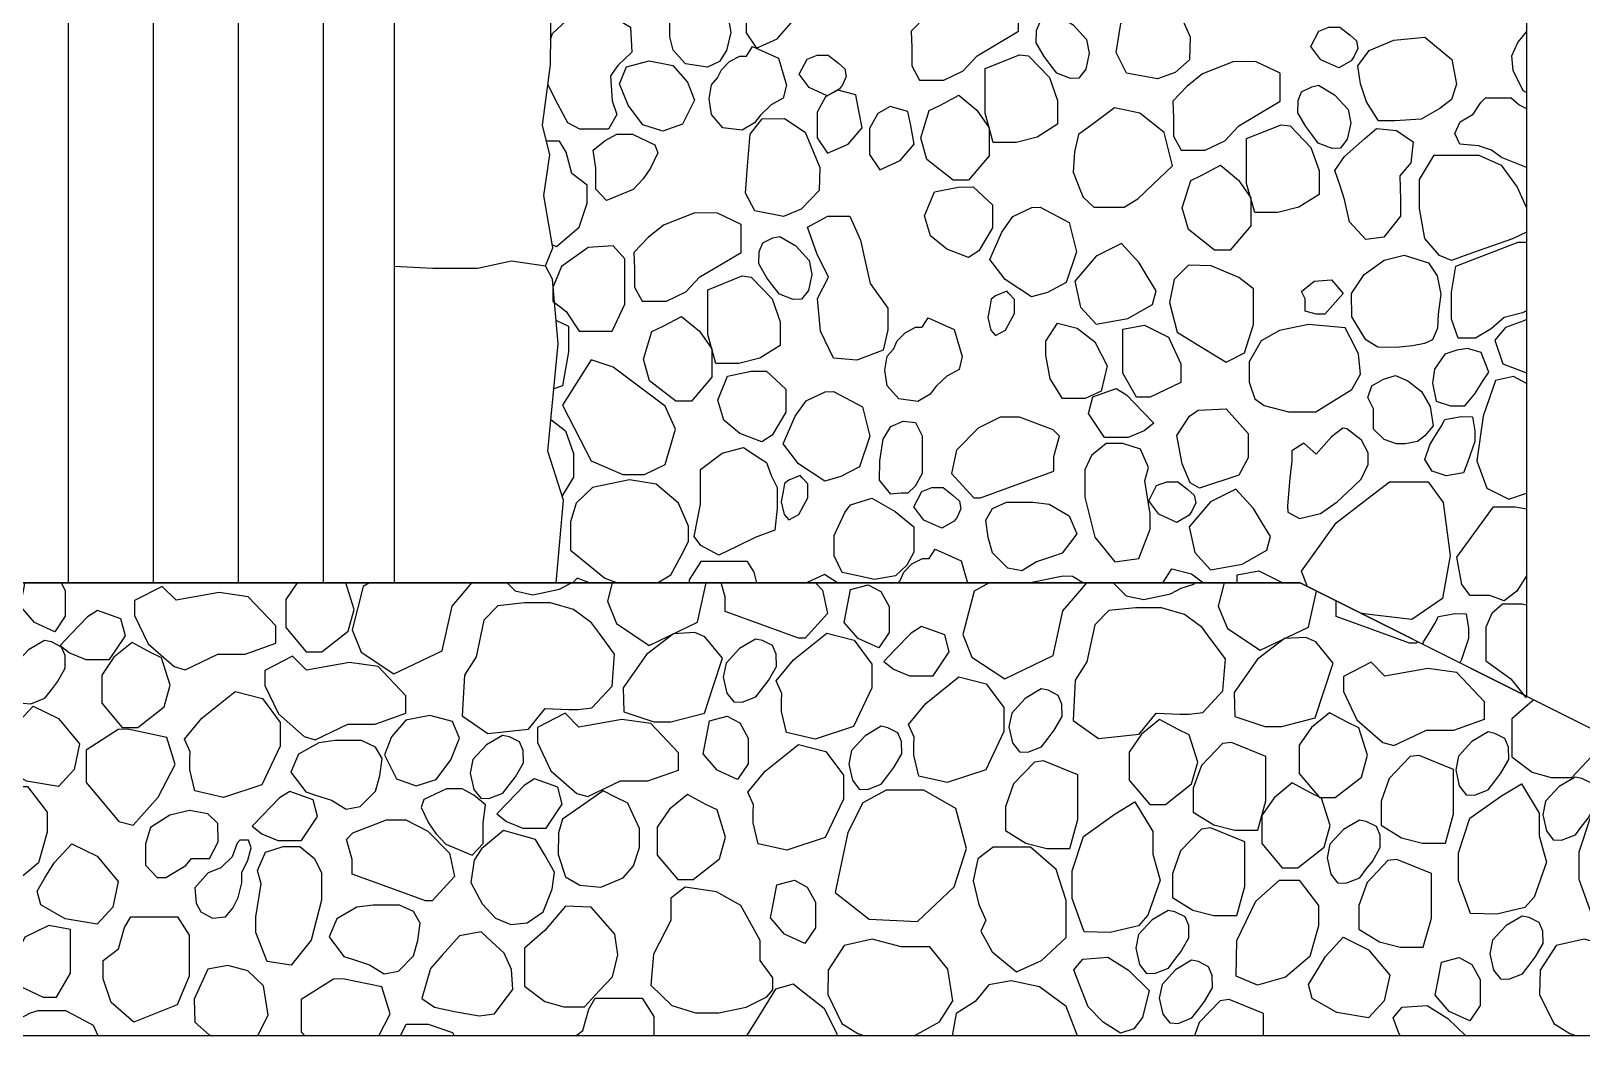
# Model space of a CAD drawing. Header units: millimetres. Extents: x -251401 to 377140, y -30451 to 275830.
# Drawn here: x 241882 to 244619, y -2940 to -1166 of the extents above; entities that cross this region are included whole.
import ezdxf

# ---------------------------------------------------------------- set-up
doc = ezdxf.new("R2010")
doc.units = ezdxf.units.MM
for name, color, linetype in [('0-S3', 3, 'Continuous'), ('0-S8', 8, 'Continuous'), ('A-DOORS', 2, 'Continuous'), ('A-WALL', 4, 'Continuous')]:
    doc.layers.add(name, color=color, linetype=linetype)

# ---------------------------------------------------------------- blocks, each defined once
blk = doc.blocks.new('H24H24H24H')
at = {"layer": '0-S8', "color": 8}
for points in [[(3557.1, 1857), (3585.8, 1821.6), (3594.8, 1772.2), (3586.9, 1740.1), (3574.5, 1720.5), (3553.2, 1710.9), (3514.4, 1716.5), (3493, 1740.7), (3486.8, 1764.3), (3486.8, 1799.7), (3489.7, 1822.1), (3508.8, 1846.3), (3527.3, 1859.8), (3543.1, 1860.3)], [(3658.6, 1855.9), (3636.5, 1843.8), (3621.9, 1817.1), (3621.9, 1771.5), (3640.2, 1744.3), (3676.4, 1760.5), (3701, 1789.3), (3694.7, 1822.3), (3689.9, 1847.5)], [(4060.6, 1843.6), (4020.8, 1844.2), (3965.6, 1822.6), (3938.3, 1800.4), (3913.2, 1774.3), (3914.4, 1745.2), (3914.4, 1712.8), (3928, 1687.8), (3970.7, 1687.8), (4004.8, 1704.3), (4029.9, 1731), (4060.6, 1749.2), (4102.8, 1774.2), (4102.8, 1801.5), (4102.8, 1823.7)], [(4406.1, 1764.4), (4404.9, 1723.9), (4379.4, 1701.5), (4348, 1690), (4293.5, 1700.3), (4275.3, 1736.6), (4283.2, 1788), (4311, 1814.6), (4346.1, 1824.3), (4381.9, 1817.6)], [(4170.7, 1802.4), (4199, 1785.6), (4223, 1759.7), (4227.7, 1735.4), (4221.4, 1707.1), (4209.4, 1691.5), (4194.6, 1690.7), (4170.3, 1700.3), (4158.7, 1715.5), (4147.9, 1729.4), (4134, 1753.7), (4134.4, 1775.7), (4140.8, 1790.8), (4158.7, 1800)], [(4668.7, 1709.3), (4636.8, 1723.9), (4619.1, 1747.4), (4633, 1774.3), (4651, 1781.1), (4670.5, 1781.1), (4688.5, 1767.2), (4699.6, 1757.3), (4702.1, 1743.7), (4695.3, 1729.1), (4690.3, 1722)], [(4765.9, 1758.3), (4820.2, 1763.9), (4868.3, 1724.4), (4876.1, 1680.6), (4867.6, 1653.8), (4847.1, 1637.6), (4813.9, 1619.2), (4767.3, 1615.7), (4738.3, 1615.7), (4717.1, 1649.6), (4706.5, 1681.4), (4702.3, 1713.1), (4722.1, 1739.9), (4722.1, 1739.9)], [(3633, 1747.2), (3678.9, 1726.5), (3693, 1678.8), (3687.3, 1655.9), (3666, 1644.1), (3647, 1626.2), (3636.3, 1612.2), (3614.5, 1599.3), (3580.8, 1603.8), (3560.6, 1627.3), (3556.2, 1654.7), (3560.6, 1679.4), (3571.3, 1691.7), (3578, 1706.3), (3592, 1720.9), (3610.5, 1730.4), (3622.3, 1730.4)], [(3764.9, 1660), (3733, 1674.6), (3715.4, 1698.1), (3729.3, 1725), (3747.3, 1731.8), (3766.8, 1731.8), (3784.7, 1717.9), (3795.9, 1708), (3798.4, 1694.4), (3791.6, 1679.8), (3786.6, 1672.7)], [(4120.4, 1730.6), (4157.3, 1692.3), (4171.8, 1651.8), (4171.8, 1609.8), (4135.6, 1587.4), (4098.7, 1578), (4058.1, 1578), (4043.6, 1629.3), (4043.6, 1679.3), (4043.6, 1708.2), (4104.5, 1732.8)], [(3450.4, 1721.9), (3492.3, 1713.8), (3518.1, 1684), (3530.2, 1652.6), (3509.2, 1609.9), (3474.6, 1597.9), (3439.1, 1609.1), (3413.4, 1643.8), (3398.1, 1681.6), (3410.1, 1711.4)], [(4522.6, 1719.9), (4482.8, 1720.5), (4427.6, 1698.9), (4400.3, 1676.7), (4375.3, 1650.5), (4376.4, 1621.5), (4376.4, 1589.1), (4390.1, 1564.1), (4432.7, 1564.1), (4466.9, 1580.6), (4491.9, 1607.3), (4522.6, 1625.5), (4564.9, 1650.5), (4564.9, 1677.8), (4564.9, 1700)], [(3783.9, 1670.2), (3761.9, 1658.2), (3747.2, 1631.4), (3747.2, 1585.9), (3765.6, 1558.7), (3801.7, 1574.9), (3826.4, 1603.7), (3820.1, 1636.7), (3815.3, 1661.9)], [(4632.7, 1678.7), (4661.1, 1661.9), (4685, 1636), (4689.8, 1611.7), (4683.4, 1583.4), (4671.4, 1567.8), (4656.7, 1567), (4632.3, 1576.6), (4620.8, 1591.7), (4610, 1605.7), (4596, 1630), (4596.4, 1651.9), (4602.8, 1667.1), (4620.8, 1676.3)], [(3997.3, 1661.2), (4029.2, 1635.1), (4050.9, 1603.6), (4050.9, 1554.1), (4014.7, 1511.4), (3987.2, 1511.4), (3940.8, 1547.6), (3930, 1585.9), (3945.2, 1634.4), (3964.7, 1643.8)], [(3689.6, 1620), (3726.2, 1596.1), (3751.8, 1533.4), (3750.7, 1492.9), (3718.7, 1459.8), (3687.4, 1447.3), (3637.2, 1457), (3620.6, 1488.3), (3624, 1536.2), (3628.6, 1592.6), (3649.7, 1619.4)], [(3876.1, 1641.1), (3854.1, 1629), (3839.5, 1602.3), (3839.5, 1556.7), (3857.8, 1529.5), (3894, 1545.7), (3918.6, 1574.6), (3912.3, 1607.5), (3907.5, 1632.7)], [(4359.8, 1595.3), (4317.2, 1629.7), (4272.5, 1638.7), (4234.9, 1610.8), (4209, 1591.7), (4201.4, 1561.3), (4199.3, 1525.1), (4212.5, 1492.3), (4217.2, 1480.9), (4235.6, 1463.7), (4260, 1463.7), (4289.3, 1463.7), (4313.7, 1478.4), (4340.2, 1503.5), (4374.9, 1536.3)], [(3375.3, 1475.2), (3356.2, 1495.6), (3356.2, 1532.5), (3351.7, 1564.3), (3372.7, 1581.4), (3393.1, 1592.3), (3420.9, 1592.3), (3460.7, 1573.5), (3465.6, 1559.2), (3452.6, 1532.4), (3439.6, 1513.7), (3422.2, 1494.9)], [(4582.4, 1606.9), (4619.3, 1568.6), (4633.8, 1528.1), (4633.8, 1486.1), (4597.6, 1463.7), (4560.7, 1454.3), (4520.2, 1454.3), (4505.7, 1505.6), (4505.7, 1555.6), (4505.7, 1584.5), (4566.5, 1609.1)], [(4770.1, 1598.9), (4799.6, 1579), (4795.6, 1541.6), (4776.5, 1518.6), (4777.3, 1476.4), (4777.3, 1447.8), (4747.8, 1410.4), (4716, 1406.4), (4687.4, 1437.5), (4678.6, 1477.2), (4670.6, 1501.1), (4661.5, 1528.5), (4678.6, 1552.8), (4714.4, 1584.6), (4734.8, 1602.7)], [(4459.3, 1537.5), (4491.2, 1511.4), (4512.9, 1479.9), (4512.9, 1430.4), (4476.7, 1387.7), (4449.2, 1387.7), (4402.9, 1423.9), (4392, 1462.2), (4407.2, 1510.7), (4426.8, 1520.1)], [(4022.9, 1499.7), (4056.7, 1467.6), (4056.7, 1426.9), (4032.6, 1386.3), (4014.3, 1374.8), (3975.9, 1389.1), (3947.2, 1413.2), (3936.9, 1448.1), (3954.1, 1490.5), (3995.9, 1499.1)], [(3570.9, 1453.1), (3531, 1453.6), (3475.8, 1432), (3448.5, 1409.9), (3423.5, 1383.7), (3424.6, 1354.7), (3424.6, 1322.3), (3438.3, 1297.3), (3480.9, 1297.3), (3515.1, 1313.8), (3540.1, 1340.5), (3570.9, 1358.7), (3613.1, 1383.7), (3613.1, 1411), (3613.1, 1433.2)], [(4141.2, 1463.5), (4192.2, 1436.4), (4205.1, 1384.8), (4187, 1330.6), (4154.1, 1313.1), (4125.7, 1305.4), (4079.2, 1335.7), (4052.1, 1371.2), (4073.4, 1419.6), (4092.7, 1446.8), (4126.3, 1462.9)], [(3840.5, 1328.7), (3872, 1285.1), (3872, 1247.2), (3863.9, 1210.9), (3817.1, 1193.1), (3775.9, 1197.1), (3753.3, 1244.8), (3747.6, 1302.1), (3767, 1340), (3746.8, 1382), (3729.9, 1428), (3766.2, 1447.4), (3805, 1447.4), (3823.6, 1405.4), (3831.6, 1370.7)], [(3680.9, 1411.8), (3709.3, 1395.1), (3733.2, 1369.2), (3738, 1344.8), (3731.6, 1316.5), (3719.6, 1301), (3704.9, 1300.2), (3680.5, 1309.8), (3669, 1324.9), (3658.2, 1338.9), (3644.2, 1363.2), (3644.6, 1385.1), (3651, 1400.3), (3669, 1409.4)], [(4284.4, 1399.4), (4239.9, 1377.1), (4202.5, 1332.6), (4212, 1287.2), (4239.9, 1257), (4296.1, 1266.7), (4339.3, 1291.4), (4346, 1315.8), (4331.9, 1339), (4315.7, 1365.4)], [(3342.5, 1392.3), (3295.6, 1358.5), (3280.5, 1321.8), (3280.5, 1297.3), (3303.6, 1279.3), (3326.6, 1244.7), (3369.8, 1244.7), (3385, 1244.7), (3407.3, 1292.2), (3407.3, 1331.8), (3407.3, 1372.2), (3387.1, 1395.2)], [(4826.9, 1365.2), (4842.2, 1342.5), (4848.5, 1309.7), (4843.8, 1274.4), (4842.7, 1250.1), (4833.8, 1229.5), (4820, 1222.6), (4798.9, 1218.4), (4769.8, 1215.8), (4737.6, 1216.3), (4716, 1229), (4691.7, 1269.6), (4691.1, 1311.3), (4713.3, 1344.6), (4748.7, 1369.9), (4784.1, 1378.9)], [(3630.6, 1340.1), (3667.6, 1301.7), (3682, 1261.2), (3682, 1219.3), (3645.8, 1196.8), (3608.9, 1187.4), (3568.4, 1187.4), (3553.9, 1238.8), (3553.9, 1288.7), (3553.9, 1317.7), (3614.7, 1342.3)], [(4502, 1206.5), (4517.7, 1256.2), (4517.7, 1286.5), (4517.7, 1319.6), (4491.6, 1339.3), (4443, 1359.7), (4402.8, 1361.1), (4377.5, 1335.8), (4369.7, 1294.9), (4383.1, 1242.8), (4410.6, 1225.9), (4469.6, 1189.6)], [(4062, 1306.7), (4054.6, 1300.9), (4052.1, 1286.9), (4048.8, 1268.7), (4053.7, 1246.3), (4062.3, 1237), (4079.9, 1246.6), (4088.5, 1262.6), (4095.6, 1275.6), (4095.6, 1300.3), (4085.6, 1311.2), (4082, 1315.1)], [(4655.8, 1335.1), (4676, 1310.9), (4643.7, 1274.6), (4628.3, 1274.6), (4608.8, 1280), (4608.8, 1301.5), (4602.7, 1314.9), (4624.9, 1333.1)], [(3507.5, 1270.6), (3539.4, 1244.6), (3561.1, 1213.1), (3561.1, 1163.5), (3524.9, 1120.8), (3497.4, 1120.8), (3451.1, 1157), (3440.2, 1195.4), (3455.4, 1243.9), (3475, 1253.3)], [(3943.3, 1268.2), (3989.3, 1247.5), (4003.3, 1199.9), (3997.7, 1176.9), (3976.4, 1165.1), (3957.3, 1147.2), (3946.7, 1133.2), (3924.8, 1120.3), (3891.2, 1124.8), (3871, 1148.3), (3866.5, 1175.8), (3871, 1200.4), (3881.7, 1212.8), (3888.4, 1227.3), (3902.4, 1241.9), (3920.9, 1251.4), (3932.7, 1251.4)], [(4206.2, 1249.9), (4237.7, 1225.9), (4259.1, 1183.1), (4249, 1138.4), (4220.7, 1125.8), (4180.3, 1125.8), (4158.9, 1160.4), (4151.3, 1202), (4151.3, 1227.2), (4171.5, 1258.7)], [(4325.3, 1254.9), (4367.5, 1234.1), (4389.6, 1186.9), (4389.6, 1154.1), (4335.4, 1128.3), (4311.4, 1128.3), (4286.9, 1170.5), (4286.9, 1218.3), (4286.9, 1247.9)], [(4614.8, 1256.2), (4563.6, 1245.7), (4531.2, 1227.6), (4510.1, 1190.7), (4510.1, 1154.6), (4519.9, 1125.2), (4536.4, 1113.2), (4579.4, 1101.9), (4627.6, 1101.9), (4659.2, 1121.5), (4691.5, 1141.4), (4706.7, 1168.9), (4703, 1204.3), (4687.9, 1234.4), (4679.9, 1250.4)], [(4919.7, 1206.9), (4895.5, 1213.7), (4877.1, 1211.1), (4855.5, 1203.7), (4837.6, 1177.4), (4833.9, 1152.6), (4840.2, 1121), (4865.5, 1112.6), (4890.8, 1112.6), (4908.7, 1134.2), (4923.4, 1157.4), (4933.4, 1172.1)], [(3478.5, 1009.1), (3497, 1071.6), (3478.5, 1112.1), (3443.1, 1138.7), (3387, 1180.9), (3347.9, 1194), (3318.6, 1147.7), (3297.2, 1113.7), (3328.4, 1053.3), (3347.9, 1015.5), (3404, 991.5), (3442.3, 991.5)], [(3657.8, 1174.2), (3691.6, 1142.2), (3691.6, 1101.5), (3667.5, 1060.8), (3649.2, 1049.4), (3610.8, 1063.7), (3582.1, 1087.7), (3571.8, 1122.7), (3589, 1165.1), (3630.8, 1173.7)], [(4790.6, 1157), (4814.5, 1138.1), (4829.9, 1111.8), (4834.9, 1077.5), (4820.7, 1060), (4807.3, 1050), (4785.6, 1045.4), (4770.5, 1045.4), (4748.8, 1053.3), (4729.6, 1071.7), (4730, 1098.4), (4730, 1107.6), (4719.9, 1127.3), (4727, 1148.2), (4747.5, 1159.9), (4768.4, 1166.1)], [(3776.1, 1138.1), (3827.1, 1111), (3840, 1059.3), (3821.9, 1005.1), (3789, 987.7), (3760.6, 979.9), (3714.1, 1010.3), (3687, 1045.8), (3708.3, 1094.2), (3727.6, 1121.3), (3761.2, 1137.4)], [(4324.9, 1068.5), (4296.2, 1056.7), (4254.5, 1056.7), (4226.3, 1098.9), (4234.2, 1128.7), (4275.3, 1143.4), (4293.4, 1132.1), (4322.7, 1101.7), (4341.8, 1081.9)], [(4469.4, 1107.6), (4508.3, 1063.7), (4508.3, 1021.1), (4492, 990.4), (4422.4, 967.2), (4406.1, 976.6), (4391.7, 1010.5), (4382.3, 1060.6), (4404.8, 1094.4), (4419.9, 1105.1)], [(3920.8, 1083.5), (3932.7, 1059.6), (3932.7, 1029.2), (3932.7, 993.4), (3920.2, 970.8), (3907, 958.8), (3895.7, 958.8), (3877.2, 956.5), (3869.4, 966), (3857.1, 981.2), (3858.1, 1015.5), (3863.5, 1053.6), (3877.2, 1076.3), (3899.3, 1085.8)], [(4163.7, 1070.3), (4104.7, 1093), (4070.6, 1093), (4031.4, 1073.1), (3993, 1034.7), (3984.5, 993.4), (4023.6, 950.1), (4035.7, 950.1), (4090.5, 970), (4165.2, 997.1), (4165.2, 1023.3), (4175.2, 1058.9)], [(4655.5, 1057.9), (4628.6, 1027.5), (4606.9, 1046.7), (4585.7, 1033.5), (4585.7, 1015), (4582.1, 985.2), (4577.9, 936.3), (4578.5, 925), (4598.8, 913.7), (4636.4, 922.6), (4665.6, 943.5), (4693.7, 969.7), (4707.9, 983), (4720.5, 1009), (4720.5, 1029.9), (4708.6, 1052), (4682.9, 1072.2), (4675.8, 1073.4)], [(4904.4, 1093.5), (4908.5, 1068.4), (4908.5, 1050), (4895.9, 1012.7), (4888.5, 994.6), (4858.2, 989.1), (4833.1, 997.2), (4820.6, 1018.2), (4829.1, 1044.1), (4838.3, 1058.8), (4849.3, 1076.4), (4855.7, 1088.7), (4884.8, 1093.9)], [(4332.5, 1003.8), (4318.4, 1036.3), (4287.2, 1046.1), (4257.7, 1046.1), (4231.6, 1024.8), (4219.6, 999.5), (4219.6, 951.3), (4237.6, 881), (4273.1, 837), (4315.5, 842.9), (4335.1, 894.7), (4335.1, 922), (4325.7, 980.1)], [(3666.7, 988.8), (3676.4, 968.7), (3676.4, 931.8), (3672.5, 893), (3637.5, 880.1), (3605.1, 864.6), (3573.2, 849.2), (3541.7, 865.9), (3530, 882), (3541, 939), (3541, 963.6), (3541, 1000.4), (3579.2, 1028.9), (3616.8, 1039.3), (3646.6, 1019.8), (3657.7, 1012.6)], [(3696.9, 981.2), (3689.5, 975.5), (3687, 961.4), (3683.7, 943.2), (3688.6, 920.8), (3697.2, 911.6), (3714.8, 921.1), (3723.4, 937.1), (3730.5, 950.2), (3730.5, 974.8), (3720.5, 985.7), (3716.9, 989.7)], [(3967.5, 896.5), (3935.6, 911.1), (3918, 934.6), (3931.9, 961.5), (3949.9, 968.3), (3969.4, 968.3), (3987.3, 954.4), (3998.5, 944.5), (4001, 930.9), (3994.2, 916.4), (3989.2, 909.2)], [(4382.2, 907), (4350.3, 921.6), (4332.7, 945.1), (4346.6, 972), (4364.6, 978.8), (4384.1, 978.8), (4402, 964.9), (4413.2, 955), (4415.7, 941.4), (4408.8, 926.8), (4403.9, 919.7)], [(4486.3, 965.6), (4441.7, 943.3), (4404.3, 898.8), (4413.9, 853.5), (4441.7, 823.3), (4497.9, 833), (4541.2, 857.7), (4547.9, 882.1), (4533.7, 905.2), (4517.6, 931.7)], [(3884.9, 926.4), (3917.8, 898.8), (3917.8, 854.5), (3905.7, 831.6), (3885.6, 812.8), (3848.6, 806.1), (3813.7, 813.5), (3791.2, 818.3), (3777.4, 847.8), (3777.4, 884), (3796.2, 924.3), (3806.3, 937.8), (3843.9, 949.9)], [(4156.8, 938.9), (4192.4, 918.7), (4205.9, 886.9), (4179.9, 852.3), (4162.6, 846.5), (4134.5, 837.1), (4108.6, 821.4), (4083.6, 826.3), (4056.6, 853.2), (4048.9, 880.2), (4045, 911), (4056.6, 931.2), (4081.6, 942.8), (4127.9, 942.8)]]:
    blk.add_lwpolyline(points, close=True, dxfattribs=at)
for points in [[(3276.4, 1759.8), (3279.6, 1770.2), (3303.8, 1792.7), (3332.3, 1819.3), (3369.1, 1810.4), (3417.4, 1781.5), (3419.8, 1737.2), (3394.8, 1713.8), (3381.9, 1695.3), (3385.2, 1651), (3393.2, 1626.9), (3378.7, 1601.1), (3357, 1601.1), (3328, 1601.1), (3307, 1612.4), (3289.3, 1645.4), (3271.4, 1680.4)], [(5000, 1665.9), (4994, 1669), (4976.5, 1704.8), (4974.3, 1730.5), (4984.8, 1754), (5000, 1773.3)], [(5000, 1533.3), (4955.6, 1551.1), (4938.3, 1564.1), (4915.4, 1572.1), (4882, 1574.6), (4873.3, 1593.8), (4882.6, 1614.2), (4905.5, 1627.8), (4919.1, 1648.2), (4927.8, 1656.3), (4955, 1656.3), (4973, 1656.3), (4987.2, 1644.5), (5000, 1637.5)], [(3279.1, 1396.9), (3286.8, 1393.8), (3327, 1428.1), (3340.8, 1470.4), (3340.8, 1502.5), (3313.8, 1522.9), (3303.6, 1560.8), (3292.3, 1579.8), (3269.1, 1579.8)], [(5000, 1419.6), (4975.3, 1407.9), (4903, 1382.2), (4867.5, 1369.5), (4846.1, 1378.2), (4820.3, 1408.4), (4810.9, 1461.3), (4810.9, 1512.3), (4836.7, 1555.3), (4915.9, 1555.3), (4955, 1537.5), (4983.7, 1498.9), (5000, 1462.4)], [(5000, 1280.7), (4993, 1277.1), (4960.3, 1268.7), (4937.8, 1248.4), (4909.9, 1232.5), (4879.5, 1232.5), (4867.6, 1266), (4867.6, 1313.3), (4875.1, 1359.2), (4928.5, 1379.9), (4985.2, 1401.9), (5000, 1401.9)], [(3285.7, 1264.1), (3307.9, 1253.2), (3307.9, 1207.9), (3297.1, 1148.1), (3281.9, 1142.7)], [(5000, 1265), (4995, 1263.1), (4962.9, 1250.8), (4944.2, 1228.9), (4957.9, 1187.1), (5000, 1171.1)], [(5000, 1152.3), (4993.3, 1155.9), (4977, 1164.8), (4945.3, 1157.4), (4923.4, 1094.6), (4912, 1015.7), (4930, 967.6), (4968.6, 947.7), (5000, 958.6)], [(3276.7, 1088.3), (3302.5, 1068.5), (3316.7, 1028.6), (3316.7, 987), (3296.5, 954)], [(3465.3, 800), (3488.5, 814.6), (3507.3, 849.3), (3520.1, 873), (3520.1, 900.5), (3502.4, 940.8), (3462.5, 974.2), (3415.5, 982.1), (3350.5, 968.4), (3321.6, 941), (3311.5, 907.8), (3311.5, 858), (3346.2, 829.8), (3372.2, 808.7), (3394.7, 800)], [(4613.3, 793.4), (4602.3, 820.7), (4663.9, 906.2), (4712.7, 943.8), (4757.9, 978.6), (4826.2, 978.6), (4852.6, 942.2), (4865.4, 848.7), (4851.8, 772.8), (4797.4, 735.2), (4722.3, 744), (4706.4, 746.8)], [(5000, 812.4), (4983.1, 785.3), (4960.8, 768.3), (4935.4, 778.1), (4900.7, 778.1), (4885.7, 797), (4877.2, 845.4), (4941.9, 934.2), (4979.8, 934.2), (5000, 931)], [(3889.9, 800), (3893.7, 804.4), (3900.4, 818.9), (3914.5, 833.5), (3933, 843), (3944.7, 843), (3955.4, 859.8), (4001.4, 839.1), (4012.9, 800)], [(3640.7, 800), (3635.6, 819.1), (3624.3, 838.1), (3541.5, 838.1), (3520.9, 805.7), (3520.9, 800)], [(4357.4, 800), (4373.4, 824.9), (4408, 816.1), (4429.2, 800)], [(3345.1, 800), (3323.2, 808.2), (3315.7, 800)], [(3783.3, 800), (3759.8, 814.7), (3728.5, 800)], [(4120.6, 800), (4181.6, 812.8), (4198.3, 812.2), (4217.5, 800)], [(4488.7, 800), (4488.7, 814.2), (4527.2, 821.1), (4569.4, 800.3), (4569.5, 800)], [(4816.6, 691.7), (4818.1, 696.1), (4827.3, 710.8), (4838.3, 728.4), (4844.7, 740.7), (4873.8, 745.9), (4893.4, 745.5), (4897.5, 720.4), (4897.5, 702), (4884.9, 664.7), (4882.5, 658.8)], [(5000, 760.7), (4992.6, 762.6), (4957.8, 762.6), (4939, 746.3), (4928.2, 721.9), (4928.2, 662.4), (4946.7, 649.1), (4972.5, 630.6), (4998.2, 598.1), (5000, 598.4)]]:
    blk.add_lwpolyline(points, dxfattribs=at)
blk = doc.blocks.new('YH24HY24HJHHH')
at = {"layer": '0-S8', "color": 8}
for points in [[(2411.8, 800), (2419.1, 786.7), (2419.1, 741.1), (2400.8, 713.9), (2364.6, 730.1), (2340, 758.9), (2346.3, 791.9), (2347.8, 800)], [(2828.6, 800), (2808.4, 770.8), (2808.4, 721.2), (2844.6, 678.5), (2872.1, 678.5), (2918.5, 714.7), (2929.3, 753.1), (2914.6, 800)], [(2956.7, 800), (2945.3, 793.7), (2925.6, 717.2), (2941.6, 677.7), (2999.7, 639.4), (3084.9, 680.1), (3102.2, 759.2), (3131.9, 793.7), (3137.1, 800)], [(3199.6, 800), (3213.9, 786), (3245.2, 779.1), (3292.3, 789.1), (3311.1, 799.2), (3313.8, 800)], [(3384.9, 800), (3376.6, 767.6), (3392.6, 728.1), (3450.7, 689.8), (3535.9, 730.5), (3551.1, 800)], [(3743.9, 800), (3756.8, 787), (3765.4, 745.8), (3726.2, 702.4), (3714.1, 702.4), (3659.3, 722.3), (3584.7, 749.5), (3584.7, 775.7), (3577.8, 800)], [(4051.1, 800), (4024.3, 785.2), (4004.6, 708.7), (4020.6, 669.2), (4078.7, 630.9), (4163.9, 671.6), (4181.2, 750.7), (4210.9, 785.2), (4223.3, 800)], [(4269.9, 800), (4292.9, 777.5), (4324.2, 770.6), (4371.3, 780.6), (4390.1, 790.7), (4412.6, 797.6), (4414.1, 800)], [(4466.1, 800), (4455.6, 759.1), (4471.6, 719.6), (4529.7, 681.3), (4614.9, 722), (4628.8, 785.6)], [(4807.4, 696.3), (4805.2, 693.9), (4793.1, 693.9), (4738.3, 713.8), (4663.7, 741), (4663.7, 767.2), (4663.3, 768.3)], [(5012.3, 593.8), (5010.1, 591.2), (4974.3, 560.2), (4974.3, 492.9), (5010.1, 466.1), (5043.7, 456.5), (5080.2, 456.5), (5106.3, 484.7), (5129.4, 509.7), (5135.2, 532.4)], [(3918.2, 0), (3963.3, 25), (3986.9, 62), (3978, 117.8), (3946.4, 157.2), (3895.4, 157.2), (3844.4, 171.1), (3795, 159.5), (3766.4, 116.3), (3765.7, 73.1), (3790.8, 22.1), (3818.9, 4.4), (3831.1, 0)], [(5175.7, 0), (5220.8, 25), (5244.4, 62), (5235.5, 117.8), (5203.9, 157.2), (5152.9, 157.2), (5101.9, 171.1), (5052.5, 159.5), (5023.9, 116.3), (5023.2, 73.1), (5048.3, 22.1), (5076.4, 4.4), (5088.6, 0)], [(2755.5, 0), (2759.2, 0.7), (2777.3, 37), (2769.4, 88.4), (2741.6, 115.1), (2706.5, 124.7), (2670.7, 118.1), (2646.5, 64.8), (2647.7, 24.3), (2673.2, 1.9), (2678.4, 0)], [(2973, 0), (2993, 39.1), (2978.5, 86.7), (2909.4, 101.2), (2892.7, 100.6), (2835.7, 64.3), (2835.7, 7.3), (2841.8, 0)], [(3782, 0), (3782.2, 4.1), (3760.3, 47.8), (3724.9, 75.8), (3704.7, 91.7), (3673.3, 82.9), (3640.9, 30.5), (3622.1, 0)], [(4207, 0), (4187.1, 52.3), (4139.7, 86.7), (4089.5, 97.6), (4050.2, 90.5), (4026.2, 61.1), (3992.4, 39.8), (3985.9, 3.8), (3987.4, 0)], [(3320.7, 0), (3333.5, 9.7), (3343.7, 47.6), (3355.1, 66.6), (3437.8, 66.6), (3458.5, 34.2), (3458.5, 0)], [(4535.5, 0), (4535.5, 10.7), (4535.5, 39.7), (4474.7, 64.3), (4458.8, 62.1), (4421.9, 23.8), (4413.4, 0)], [(2477.5, 0), (2469.2, 18.6), (2435.1, 36.6), (2420.3, 44.4), (2370.9, 44.4), (2356.9, 40.1), (2319.3, 20.1), (2320.2, 0)], [(4776.7, 0), (4774, 6.9), (4764.3, 31.8), (4780.6, 50.7), (4824.5, 54), (4861.2, 31), (4892.7, 0)], [(3011, 0), (3021, 20.9), (3060.2, 20.9), (3103, 6.1), (3106.2, 0)]]:
    blk.add_lwpolyline(points, dxfattribs=at)
for points in [[(3837.5, 796.9), (3859.5, 784.9), (3874.1, 758.2), (3874.1, 712.6), (3855.8, 685.4), (3819.6, 701.6), (3795, 730.4), (3801.3, 763.4), (3806.1, 788.6)], [(2611.3, 652.4), (2630.6, 646.7), (2688.3, 674.3), (2736.7, 674.3), (2790.8, 693.5), (2790.8, 724.2), (2741.9, 775.7), (2690.9, 782.9), (2614.9, 769.4), (2590.5, 793.9), (2541.6, 768.9), (2541.6, 742.4), (2565.5, 692.5)], [(2426.8, 676.4), (2455.5, 664.6), (2497.2, 664.6), (2525.3, 706.8), (2517.4, 736.7), (2476.3, 751.3), (2458.3, 740), (2429, 709.6), (2409.9, 689.8)], [(3183.4, 759.8), (3158.4, 734.3), (3144.7, 669.4), (3124.1, 637), (3120.4, 565.3), (3165.3, 534.1), (3237, 541.6), (3267, 578.4), (3308.8, 576.5), (3325, 576.5), (3349.3, 579.6), (3384.9, 617.7), (3389.2, 674.4), (3362.4, 710.6), (3348.3, 729.6), (3316.9, 753), (3276.3, 764.8), (3230.2, 764.8)], [(4262.4, 751.3), (4237.4, 725.8), (4223.7, 660.9), (4203.1, 628.5), (4199.4, 556.8), (4244.3, 525.6), (4316, 533.1), (4346, 569.9), (4387.8, 568), (4404, 568), (4428.3, 571.1), (4463.9, 609.2), (4468.2, 665.9), (4441.4, 702.1), (4427.3, 721.1), (4395.9, 744.5), (4355.3, 756.3), (4309.2, 756.3)], [(3493.3, 710.2), (3445.6, 673.6), (3404.5, 614.8), (3405.6, 572.6), (3458.9, 554.9), (3488.9, 554.9), (3547.9, 570.3), (3563.2, 617), (3579.7, 667), (3548.8, 704.6), (3531, 712.4)], [(3881.8, 647.9), (3910.5, 636.1), (3952.2, 636.1), (3980.3, 678.3), (3972.4, 708.2), (3931.3, 722.8), (3913.3, 711.5), (3884, 681.1), (3864.9, 661.3)], [(2382.5, 698.3), (2354.2, 681.6), (2330.2, 655.7), (2325.4, 631.4), (2331.8, 603), (2343.8, 587.5), (2358.5, 586.7), (2382.9, 596.3), (2394.5, 611.4), (2405.2, 625.4), (2419.2, 649.7), (2418.8, 671.6), (2412.4, 686.8), (2394.5, 695.9)], [(2537, 694.8), (2505.1, 668.8), (2483.4, 637.3), (2483.4, 587.7), (2519.6, 545), (2547.1, 545), (2593.5, 581.2), (2604.3, 619.6), (2589.1, 668), (2569.6, 677.4)], [(3638.5, 700.8), (3610.2, 684.1), (3586.2, 658.2), (3581.4, 633.9), (3587.8, 605.5), (3599.8, 590), (3614.5, 589.2), (3638.9, 598.8), (3650.5, 613.9), (3661.2, 627.9), (3675.2, 652.2), (3674.8, 674.1), (3668.4, 689.3), (3650.5, 698.4)], [(3684.7, 604.7), (3674.7, 627), (3705.4, 664.2), (3764.1, 711.4), (3812.2, 699), (3843.6, 656.8), (3843.6, 614.6), (3811.3, 546.7), (3743.5, 524.4), (3693, 536), (3684.2, 572.7), (3684.2, 591.8)], [(4572.3, 701.7), (4524.6, 665.1), (4483.5, 606.3), (4484.6, 564.1), (4537.9, 546.4), (4567.9, 546.4), (4626.9, 561.8), (4642.2, 608.5), (4658.7, 658.5), (4627.8, 696.1), (4610, 703.9)], [(2841.3, 528.9), (2860.6, 523.2), (2918.3, 550.8), (2966.7, 550.8), (3020.8, 570), (3020.8, 600.7), (2971.9, 652.2), (2920.9, 659.4), (2844.9, 645.9), (2820.5, 670.4), (2771.6, 645.4), (2771.6, 618.9), (2795.5, 569)], [(4746.3, 518.4), (4765.6, 512.7), (4823.3, 540.3), (4871.7, 540.3), (4925.8, 559.5), (4925.8, 590.2), (4876.9, 641.7), (4825.9, 648.9), (4749.9, 635.4), (4725.5, 659.9), (4676.6, 634.9), (4676.6, 608.4), (4700.5, 558.5)], [(3918.2, 527.7), (3908.2, 550), (3938.9, 587.2), (3997.6, 634.4), (4045.7, 622), (4077.1, 579.8), (4077.1, 537.6), (4044.8, 469.7), (3977, 447.4), (3926.5, 459), (3917.7, 495.7), (3917.7, 514.8)], [(2639.7, 501.7), (2629.7, 524), (2660.4, 561.2), (2719.1, 608.4), (2767.2, 596), (2798.6, 553.8), (2798.6, 511.6), (2766.3, 443.7), (2698.5, 421.4), (2648, 433), (2639.2, 469.7), (2639.2, 488.8)], [(4143, 612.8), (4114.7, 596.1), (4090.7, 570.2), (4085.9, 545.9), (4092.3, 517.5), (4104.3, 502), (4119, 501.2), (4143.4, 510.8), (4155, 525.9), (4165.7, 539.9), (4179.7, 564.2), (4179.3, 586.1), (4172.9, 601.3), (4155, 610.4)], [(2362.3, 582.6), (2406.9, 560.4), (2444.3, 515.8), (2434.7, 470.5), (2406.9, 440.3), (2350.7, 450), (2307.5, 474.7), (2300.8, 499.1), (2314.9, 522.2), (2331.1, 548.7)], [(3062.8, 565.9), (3020.9, 557.9), (2995.2, 528.1), (2983.1, 496.7), (3004, 454), (3038.7, 441.9), (3074.1, 453.2), (3099.9, 487.8), (3115.2, 525.7), (3103.1, 555.5)], [(3322.8, 428.4), (3342.1, 422.7), (3399.8, 450.3), (3448.2, 450.3), (3502.3, 469.5), (3502.3, 500.2), (3453.4, 551.7), (3402.4, 558.9), (3326.4, 545.4), (3302, 569.9), (3253.1, 544.9), (3253.1, 518.4), (3277, 468.5)], [(3588.3, 564.7), (3610.3, 552.7), (3625, 526), (3625, 480.4), (3606.6, 453.2), (3570.5, 469.4), (3545.8, 498.2), (3552.1, 531.2), (3556.9, 556.4)], [(4352, 558.8), (4320.1, 532.8), (4298.4, 501.3), (4298.4, 451.7), (4334.6, 409), (4362.1, 409), (4408.5, 445.2), (4419.3, 483.6), (4404.1, 532), (4384.6, 541.4)], [(4652, 570.8), (4620.1, 544.8), (4598.4, 513.3), (4598.4, 463.7), (4634.6, 421), (4662.1, 421), (4708.5, 457.2), (4719.3, 495.6), (4704.1, 544), (4684.6, 553.4)], [(2512.8, 541), (2455.8, 504.7), (2455.8, 447.7), (2513.8, 379), (2539.2, 372.5), (2583.4, 421.5), (2613.1, 479.5), (2598.6, 527.1), (2529.6, 541.6)], [(2866.9, 517.9), (2831.3, 497.7), (2817.8, 465.9), (2843.8, 431.3), (2861.2, 425.5), (2889.2, 416.2), (2915.1, 400.5), (2940.2, 405.3), (2967.1, 432.2), (2974.9, 459.2), (2978.7, 490), (2967.1, 510.2), (2942.1, 521.8), (2895.8, 521.8)], [(3191.5, 530.8), (3163.2, 514.1), (3139.2, 488.2), (3134.4, 463.9), (3140.8, 435.5), (3152.8, 420), (3167.5, 419.2), (3191.9, 428.8), (3203.5, 443.9), (3214.2, 457.9), (3228.2, 482.2), (3227.8, 504.1), (3221.4, 519.3), (3203.5, 528.4)], [(3860, 546.8), (3831.7, 530.1), (3807.7, 504.2), (3802.9, 479.9), (3809.3, 451.5), (3821.3, 436), (3836, 435.2), (3860.4, 444.8), (3872, 459.9), (3882.7, 473.9), (3896.7, 498.2), (3896.3, 520.1), (3889.9, 535.3), (3872, 544.4)], [(4932, 536.8), (4903.7, 520.1), (4879.7, 494.2), (4874.9, 469.9), (4881.3, 441.5), (4893.3, 426), (4908, 425.2), (4932.4, 434.8), (4944, 449.9), (4954.7, 463.9), (4968.7, 488.2), (4968.3, 510.1), (4961.9, 525.3), (4944, 534.4)], [(3634.7, 408.2), (3624.7, 430.5), (3655.4, 467.7), (3714.1, 514.9), (3762.2, 502.5), (3793.6, 460.3), (3793.6, 418.1), (3761.3, 350.2), (3693.5, 327.9), (3643, 339.5), (3634.2, 376.2), (3634.2, 395.3)], [(4462.9, 516.3), (4426, 477.9), (4411.5, 437.4), (4411.5, 395.4), (4447.7, 373), (4484.6, 363.6), (4525.2, 363.6), (4539.7, 415), (4539.7, 464.9), (4539.7, 493.8), (4478.8, 518.4)], [(4794.4, 493.3), (4757.5, 454.9), (4743, 414.4), (4743, 372.4), (4779.2, 350), (4816.1, 340.6), (4856.7, 340.6), (4871.2, 392), (4871.2, 441.9), (4871.2, 470.8), (4810.3, 495.4)], [(4130.9, 483.8), (4094, 445.4), (4079.5, 404.9), (4079.5, 362.9), (4115.7, 340.5), (4152.6, 331.1), (4193.2, 331.1), (4207.7, 382.5), (4207.7, 432.4), (4207.7, 461.3), (4146.8, 485.9)], [(2242.7, 334), (2276.2, 403.5), (2318, 440.5), (2352.6, 440.5), (2387.1, 395.5), (2387.1, 360.1), (2371.8, 305.5), (2328.4, 269.4), (2279.4, 254.9), (2241.6, 271)], [(3198.4, 378.9), (3227, 367.1), (3268.7, 367.1), (3296.9, 409.4), (3289, 439.2), (3247.9, 453.8), (3229.8, 442.6), (3200.5, 412.2), (3181.5, 392.4)], [(4586, 446.8), (4554.1, 420.8), (4532.4, 389.3), (4532.4, 339.7), (4568.6, 297), (4596.1, 297), (4642.5, 333.2), (4653.3, 371.6), (4638.1, 420), (4618.6, 429.4)], [(4901.1, 216.2), (4879.9, 274.7), (4879.9, 323.4), (4899.8, 384.4), (4956, 424.3), (4990.9, 445.5), (5022.6, 393.3), (5022.6, 353.3), (5035.2, 307.2), (5013.4, 245.4), (4997.2, 226.7), (4947.3, 214.9)], [(5086, 457.3), (5057.7, 440.6), (5033.7, 414.7), (5028.9, 390.4), (5035.3, 362), (5047.3, 346.5), (5062, 345.7), (5086.4, 355.3), (5098, 370.4), (5108.7, 384.4), (5122.7, 408.7), (5122.3, 430.6), (5115.9, 445.8), (5098, 454.9)], [(5114.1, 217.7), (5092.9, 276.2), (5092.9, 324.9), (5112.8, 385.9), (5169, 425.8), (5203.9, 447), (5235.6, 394.8), (5235.6, 354.8), (5248.2, 308.7), (5226.4, 246.9), (5210.2, 228.2), (5160.3, 216.4)], [(2766.1, 356.8), (2794.8, 345), (2836.5, 345), (2864.7, 387.3), (2856.8, 417.1), (2815.6, 431.8), (2797.6, 420.5), (2768.3, 390.1), (2749.2, 370.3)], [(3138, 319.3), (3157.1, 339.7), (3157.1, 376.5), (3161.5, 408.3), (3140.5, 425.5), (3120.1, 436.4), (3092.4, 436.4), (3052.6, 417.6), (3047.7, 403.3), (3060.6, 376.5), (3073.6, 357.7), (3091.1, 339)], [(3369.2, 433.1), (3328, 404.2), (3297.5, 382.9), (3290.2, 358.9), (3289.5, 320.4), (3302.5, 281.3), (3328, 266.2), (3365.1, 262.7), (3404.2, 279.2), (3422.8, 300.5), (3433.1, 332.8), (3433.1, 366.4), (3418, 399.4), (3412.7, 411), (3389.8, 422.1)], [(3518.1, 426.4), (3486.3, 400.3), (3464.6, 368.8), (3464.6, 319.3), (3500.8, 276.6), (3528.3, 276.6), (3574.6, 312.8), (3585.5, 351.1), (3570.3, 399.6), (3550.7, 409)], [(3801.3, 359.6), (3779.1, 253.1), (3839.1, 206.5), (3924.5, 202.1), (3988.9, 263.1), (4011.1, 330.8), (3992.3, 401.8), (3935.6, 434), (3869, 434), (3828, 411.8)], [(4218.6, 184.2), (4197.4, 242.7), (4197.4, 291.4), (4217.3, 352.4), (4273.5, 392.3), (4308.4, 413.5), (4340.1, 361.3), (4340.1, 321.3), (4352.7, 275.2), (4330.9, 213.4), (4314.7, 194.7), (4264.8, 182.9)], [(2603.7, 390.2), (2569.4, 368.1), (2561, 339.2), (2561, 301.8), (2581.6, 279.7), (2596.9, 279.7), (2632, 301), (2641.9, 313.2), (2673.9, 313.2), (2689.2, 343), (2688.4, 375), (2670.9, 392.5), (2638.8, 397.9)], [(2927.3, 358.7), (2986.3, 381.4), (3020.4, 381.4), (3059.6, 361.5), (3098, 323.1), (3106.5, 281.8), (3067.4, 238.4), (3055.3, 238.4), (3000.5, 258.4), (2925.8, 285.5), (2925.8, 311.7), (2915.8, 347.2)], [(3193.2, 362.9), (3154, 330.6), (3141.6, 310.7), (3135.5, 270.8), (3155.4, 233.1), (3178.8, 208.3), (3206.3, 196.6), (3235.1, 200.1), (3263.3, 219.3), (3279.1, 259.2), (3283.2, 289.4), (3265.4, 320.3), (3249.8, 347.2)], [(4425.9, 365.3), (4389, 326.9), (4374.5, 286.4), (4374.5, 244.4), (4410.7, 222), (4447.6, 212.6), (4488.2, 212.6), (4502.7, 264), (4502.7, 313.9), (4502.7, 342.8), (4441.8, 367.4)], [(4705, 381.3), (4676.7, 364.6), (4652.7, 338.7), (4647.9, 314.4), (4654.3, 286), (4666.3, 270.5), (4681, 269.7), (4705.4, 279.3), (4717, 294.4), (4727.7, 308.4), (4741.7, 332.7), (4741.3, 354.6), (4734.9, 369.8), (4717, 378.9)], [(2430.7, 339.6), (2475.3, 317.3), (2512.7, 272.8), (2503.1, 227.5), (2475.3, 197.2), (2419.1, 206.9), (2375.8, 231.7), (2369.2, 256), (2383.3, 279.2), (2399.5, 305.7)], [(2722.8, 340.7), (2713.6, 316.3), (2693.8, 297.2), (2671.6, 288.1), (2648, 261.4), (2650.3, 234.7), (2658.7, 219.5), (2679.3, 208), (2702.2, 210.3), (2715.1, 225.6), (2724.3, 244.6), (2731.2, 270.6), (2731.2, 288.8), (2741.8, 310.2), (2747.2, 332.3), (2742.6, 346), (2727.3, 346)], [(2758.5, 292.2), (2772.6, 324.7), (2803.8, 334.5), (2833.3, 334.5), (2859.4, 313.2), (2871.4, 287.9), (2871.4, 239.6), (2853.4, 169.4), (2817.9, 125.3), (2775.5, 131.3), (2755.9, 183), (2755.9, 210.4), (2765.3, 268.5)], [(4056.1, 148.5), (4099.1, 113), (4143.5, 133.2), (4187, 173.7), (4187, 239.4), (4169.2, 294.1), (4123.7, 333.6), (4058.1, 333.6), (4030.9, 312.9), (4022.5, 273.9), (4032.9, 231.9), (4045.2, 204.3), (4036.3, 185.1)], [(4755.3, 309.6), (4718.4, 271.2), (4703.9, 230.7), (4703.9, 188.8), (4740.1, 166.3), (4777, 156.9), (4817.6, 156.9), (4832, 208.3), (4832, 258.2), (4832, 287.2), (4771.2, 311.8)], [(3707.2, 275), (3729.2, 262.9), (3743.9, 236.2), (3743.9, 190.7), (3725.6, 163.4), (3689.4, 179.7), (3664.8, 208.5), (3671.1, 241.5), (3675.9, 266.7)], [(4488.4, 168.7), (4521.9, 238.2), (4563.7, 275.2), (4598.3, 275.2), (4632.8, 230.2), (4632.8, 194.8), (4617.5, 140.2), (4574.1, 104.1), (4525.1, 89.6), (4487.3, 105.7)], [(3453.3, 90), (3490.5, 53.7), (3532, 41), (3573.5, 41), (3621.8, 51.1), (3658.2, 68.9), (3668.8, 81.5), (3668.8, 102.9), (3646.2, 133.2), (3646.2, 168.8), (3612.4, 230.7), (3569.6, 254.8), (3514.2, 262.8), (3488.7, 243.4), (3488.7, 204), (3458, 144.5)], [(2934.2, 227.3), (2898.5, 207.1), (2885.1, 175.3), (2911.1, 140.6), (2928.4, 134.9), (2956.5, 125.5), (2982.4, 109.8), (3007.4, 114.6), (3034.4, 141.6), (3042.1, 168.6), (3046, 199.4), (3034.4, 219.6), (3009.4, 231.1), (2963.1, 231.1)], [(3302.5, 229.4), (3266.1, 186.2), (3230.3, 155.2), (3230.3, 87.9), (3266.1, 61.1), (3299.7, 51.5), (3336.2, 51.5), (3362.3, 79.7), (3385.4, 104.7), (3395.3, 143.6), (3389.8, 180), (3368.5, 204), (3347.7, 227.5)], [(4367, 221.8), (4338.7, 205.1), (4314.7, 179.2), (4309.9, 154.9), (4316.3, 126.5), (4328.3, 111), (4343, 110.2), (4367.4, 119.8), (4379, 134.9), (4389.7, 148.9), (4403.7, 173.2), (4403.3, 195.1), (4396.9, 210.3), (4379, 219.4)], [(2389.9, 195.1), (2347.6, 174.3), (2325.6, 127.1), (2325.6, 94.4), (2379.8, 68.5), (2403.7, 68.5), (2428.3, 110.7), (2428.3, 158.6), (2428.3, 188.2)], [(2534.8, 210.7), (2617.5, 210.7), (2638.2, 178.2), (2638.2, 105.9), (2616.8, 55.3), (2540.2, 24.7), (2500.1, 59), (2486.3, 101.2), (2486.3, 133.3), (2513.2, 153.7), (2523.5, 191.6)], [(4992.5, 211.8), (4964.2, 195.1), (4940.2, 169.2), (4935.4, 144.9), (4941.8, 116.5), (4953.8, 101), (4968.5, 100.2), (4992.9, 109.8), (5004.5, 124.9), (5015.2, 138.9), (5029.2, 163.2), (5028.8, 185.1), (5022.4, 200.3), (5004.5, 209.4)], [(3115.5, 177.1), (3084.7, 142.5), (3063.9, 119.2), (3049, 66.4), (3071.2, 51), (3106.8, 43.3), (3150.2, 35.6), (3177.2, 39.4), (3192.6, 59.7), (3209.6, 82), (3207, 117.4), (3194.5, 146.3), (3172.3, 166.5), (3153.4, 183.8)], [(4676.4, 174.3), (4721, 152), (4758.4, 107.5), (4748.8, 62.2), (4721, 31.9), (4664.8, 41.6), (4621.5, 66.4), (4614.9, 90.7), (4629, 113.9), (4645.2, 140.4)], [(4216.6, 135.7), (4260.5, 139), (4297.2, 116), (4333.4, 80.4), (4321.9, 32.7), (4306.5, 12.4), (4282.9, 4.8), (4252.2, 24.5), (4225.9, 51.3), (4210, 91.9), (4200.3, 116.8)], [(4881.3, 138.4), (4903.3, 126.3), (4918, 99.6), (4918, 54.1), (4899.7, 26.8), (4863.5, 43.1), (4838.9, 71.9), (4845.1, 104.9), (4850, 130.1)], [(4408.5, 133.8), (4380.2, 117.1), (4356.2, 91.2), (4351.4, 66.9), (4357.8, 38.6), (4369.8, 23), (4384.6, 22.2), (4408.9, 31.8), (4420.5, 46.9), (4431.2, 60.9), (4445.2, 85.2), (4444.8, 107.1), (4438.4, 122.3), (4420.5, 131.5)]]:
    blk.add_lwpolyline(points, close=True, dxfattribs=at)

msp = doc.modelspace()

# ---------------------------------------------------------------- linework, layer by layer
at = {"layer": '0-S3', "color": 3}
msp.add_line((377139.5, -2940.144), (-19812.5, -2940.144), dxfattribs=at)
at = {"layer": 'A-DOORS'}
msp.add_lwpolyline([(241523, -340.144, -0.3), (242523, -340.144), (242523, -2140.144), (241523, -2140.144)], format="xyb", close=True, dxfattribs=at)
at = {"layer": 'A-DOORS', "color": 8}
for points in [[(241948, -2140.144), (241948, -193.246)], [(242098, -2140.144), (242098, -193.246)], [(242248, -2140.144), (242248, -218.452)], [(242398, -2140.144), (242398, -271.166)]]:
    msp.add_lwpolyline(points, dxfattribs=at)
at = {"layer": 'A-WALL'}
for points in [[(239523, 159.856), (244523, 159.856), (244523, -2340.144), (244123, -2140.144), (239523, -2140.144)], [(239523, -2140.144), (244123, -2140.144), (245323, -2740.144), (245323, -2940.144), (239523, -2940.144)]]:
    msp.add_lwpolyline(points, close=True, dxfattribs=at)
msp.add_lwpolyline([(241523, -2140.144), (241523, -340.144, -0.3), (242523, -340.144), (242523, -2140.144)], format="xyb", dxfattribs=at)
at = {"layer": 'A-WALL', "color": 1}
for points in [[(242523, -1581.064), (242591.365, -1584.464), (242670.261, -1584.464), (242730.488, -1571.223), (242790.321, -1580.213), (242803.019, -1548.489), (242787.185, -1456.235), (242797.989, -1384.371), (242785.001, -1331.714), (242798.9, -1225.403), (242801.555, -1004.572), (242790.752, -912.809), (242803.576, -811.345), (242794.384, -764.198), (242775.29, -748.045)], [(242809.07, -2140.144), (242822.024, -1994.121), (242794.392, -1907.678), (242812.413, -1717.985), (242802.419, -1603.894), (242790.321, -1580.213)]]:
    msp.add_lwpolyline(points, dxfattribs=at)

# ---------------------------------------------------------------- block references
at = {"layer": 'A-WALL'}
for name in ['H24H24H24H', 'YH24HY24HJHHH']:
    msp.add_blockref(name, (239523, -2940.144), dxfattribs=at)

doc.saveas('drawing.dxf')
